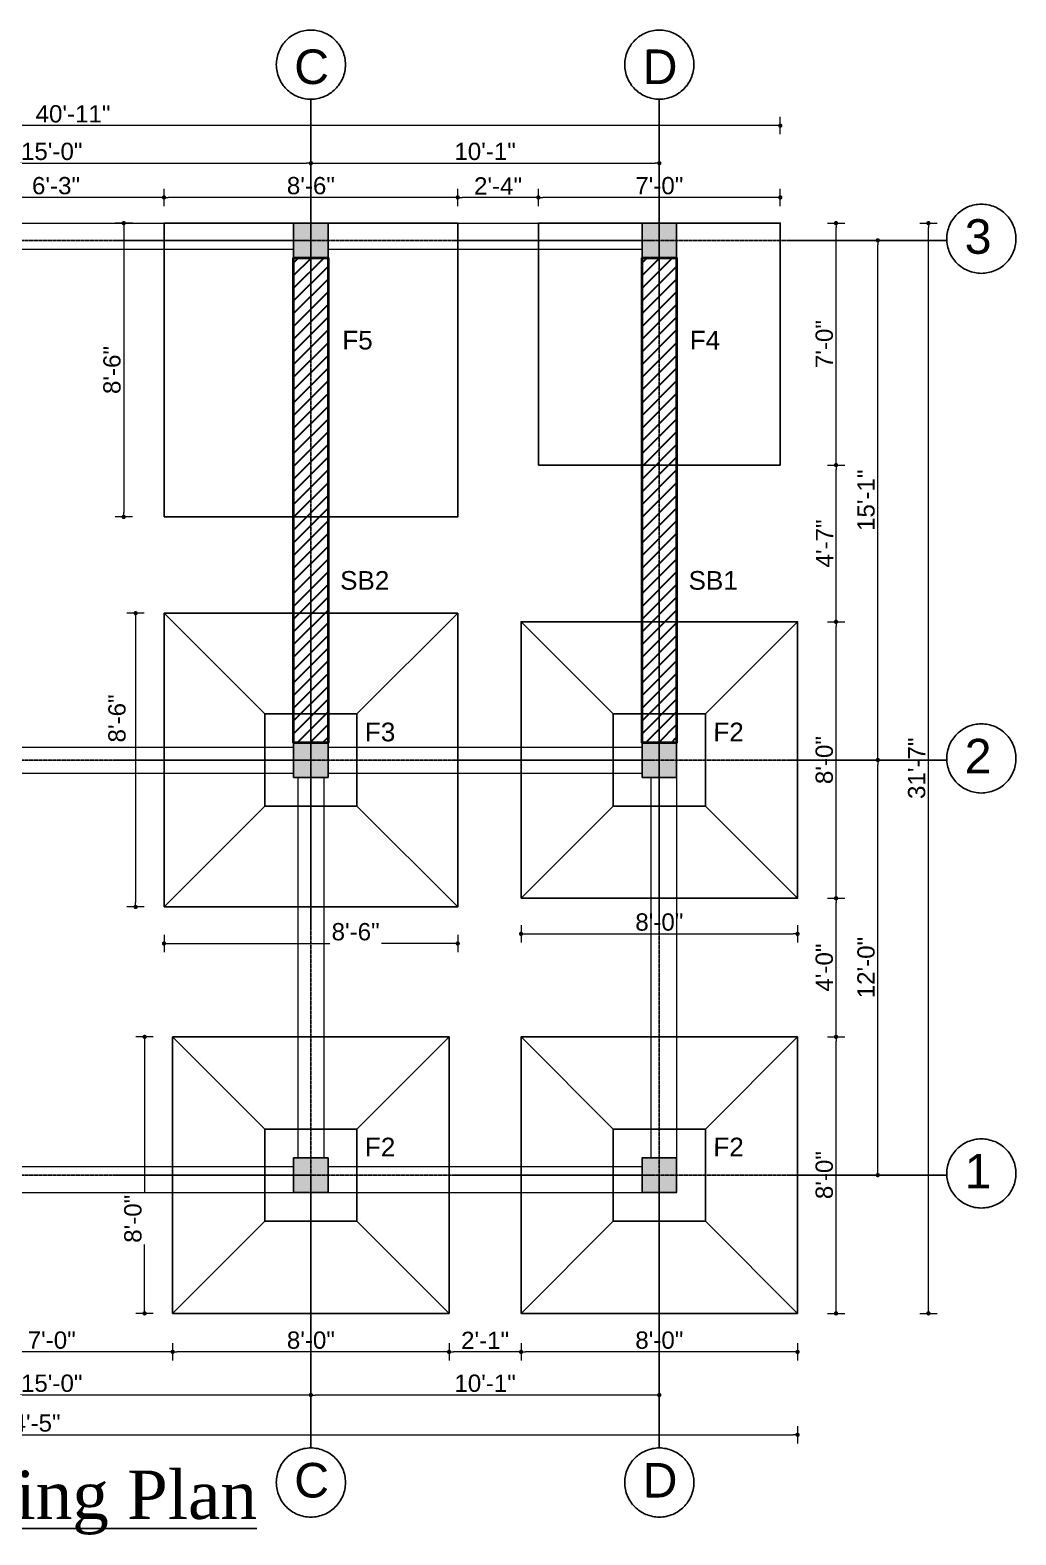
# Model space of a CAD drawing. Header units: inches. Extents: x 115570 to 265311, y 61168 to 314550.
# Drawn here: x 193477 to 193820, y 88292 to 88814 of the extents above; entities that cross this region are included whole.
import ezdxf

# ---------------------------------------------------------------- set-up
doc = ezdxf.new("R2010")
doc.units = ezdxf.units.IN
doc.header["$MEASUREMENT"] = 0
doc.linetypes.add('ACAD_ISO08W100', pattern=[36, 24, -3, 6, -3])
doc.layers.get('0').update_dxf_attribs({"lineweight": 25})
for name, color, linetype, lineweight in [('0 dimension lines', 4, 'Continuous', 18), ('0 wall', 7, 'Continuous', 40), ('Dimension', 7, 'Continuous', 9)]:
    doc.layers.add(name, color=color, linetype=linetype, lineweight=lineweight)
doc.layers.add('0 Footing (F1)', color=7, linetype='Continuous')
doc.layers.add('0_center line', color=4, linetype='ACAD_ISO08W100', transparency=0.5)
doc.styles.add('arial.', font='arial.ttf')
doc.styles.get("Standard").update_dxf_attribs({"font": 'arial.ttf'})
doc.dimstyles.new('d50_Text size double', dxfattribs={"dimscale": 0, "dimtxt": 6, "dimasz": 1.5, "dimexe": 3, "dimexo": 3, "dimgap": 1, "dimtad": 1, "dimdec": 0, "dimrnd": 0.25, "dimzin": 3, "dimdsep": 46, "dimlunit": 4, "dimtxsty": 'arial.', "dimblk": 'DOT', "dimcen": 4, "dimdle": 6, "dimclrd": 256, "dimclre": 256, "dimclrt": 7, "dimazin": 0, "dimtfac": 1, "dimtdec": 0, "dimtix": 1, "dimtmove": 2, "dimatfit": 3, "dimfxl": 3, "dimfxlon": 1, "dimtolj": 1, "dimtzin": 0, "dimlwd": -1, "dimlwe": -1, "dimarcsym": 0})

# ---------------------------------------------------------------- blocks, each defined once
blk = doc.blocks.new('_Dot')
at = {"color": 0, "linetype": 'ByBlock', "lineweight": -2}
blk.add_line((-0.5, 0), (-1, 0), dxfattribs=at)
at = {"color": 0, "linetype": 'ByBlock', "const_width": 0.5}
blk.add_lwpolyline([(-0.25, 0, 1), (0.25, 0, 1)], format="xyb", close=True, dxfattribs=at)
blk = doc.blocks.new('*D1185')
at = {"layer": '0 dimension lines', "transparency": 16777216}
for p, q in [((193647.73, 88358.06), (193647.73, 88352.06)), ((193743.73, 88358.06), (193743.73, 88352.06)), ((193742.23, 88355.06), (193649.23, 88355.06))]:
    blk.add_line(p, q, dxfattribs=at)
at = {"layer": 'Defpoints', "color": 0, "transparency": 16777216}
for p in [(193647.73, 88368.44), (193743.73, 88368.44), (193647.73, 88355.06)]:
    blk.add_point(p, dxfattribs=at)
at = {"layer": '0 dimension lines', "transparency": 16777216, "xscale": 1.5, "yscale": 1.5, "zscale": 1.5, "rotation": 180}
blk.add_blockref('_Dot', (193647.73, 88355.06), dxfattribs=at)
at = {"layer": '0 dimension lines', "transparency": 16777216, "xscale": 1.5, "yscale": 1.5, "zscale": 1.5}
blk.add_blockref('_Dot', (193743.73, 88355.06), dxfattribs=at)
at = {"layer": '0 dimension lines', "color": 7, "lineweight": 15, "transparency": 16777216, "insert": (193695.73, 88359.12), "char_height": 6, "attachment_point": 5, "style": 'arial.'}
blk.add_mtext('\\A1;8\'-0"', dxfattribs=at)
blk = doc.blocks.new('*D1186')
at = {"layer": '0 dimension lines', "transparency": 16777216}
for p, q in [((193622.73, 88358.06), (193622.73, 88352.06)), ((193647.73, 88358.06), (193647.73, 88352.06)), ((193646.23, 88355.06), (193624.23, 88355.06))]:
    blk.add_line(p, q, dxfattribs=at)
at = {"layer": 'Defpoints', "color": 0, "transparency": 16777216}
for p in [(193622.73, 88368.44), (193647.73, 88368.44), (193622.73, 88355.06)]:
    blk.add_point(p, dxfattribs=at)
at = {"layer": '0 dimension lines', "transparency": 16777216, "xscale": 1.5, "yscale": 1.5, "zscale": 1.5, "rotation": 180}
blk.add_blockref('_Dot', (193622.73, 88355.06), dxfattribs=at)
at = {"layer": '0 dimension lines', "transparency": 16777216, "xscale": 1.5, "yscale": 1.5, "zscale": 1.5}
blk.add_blockref('_Dot', (193647.73, 88355.06), dxfattribs=at)
at = {"layer": '0 dimension lines', "color": 7, "lineweight": 15, "transparency": 16777216, "insert": (193635.23, 88359.07), "char_height": 6, "attachment_point": 5, "style": 'arial.'}
blk.add_mtext('\\A1;2\'-1"', dxfattribs=at)
blk = doc.blocks.new('*D1187')
at = {"layer": '0 dimension lines', "transparency": 16777216}
for p, q in [((193526.73, 88358.06), (193526.73, 88352.06)), ((193622.73, 88358.06), (193622.73, 88352.06)), ((193621.23, 88355.06), (193528.23, 88355.06))]:
    blk.add_line(p, q, dxfattribs=at)
at = {"layer": 'Defpoints', "color": 0, "transparency": 16777216}
for p in [(193526.73, 88368.44), (193622.73, 88368.44), (193526.73, 88355.06)]:
    blk.add_point(p, dxfattribs=at)
at = {"layer": '0 dimension lines', "transparency": 16777216, "xscale": 1.5, "yscale": 1.5, "zscale": 1.5, "rotation": 180}
blk.add_blockref('_Dot', (193526.73, 88355.06), dxfattribs=at)
at = {"layer": '0 dimension lines', "transparency": 16777216, "xscale": 1.5, "yscale": 1.5, "zscale": 1.5}
blk.add_blockref('_Dot', (193622.73, 88355.06), dxfattribs=at)
at = {"layer": '0 dimension lines', "color": 7, "lineweight": 15, "transparency": 16777216, "insert": (193574.73, 88359.12), "char_height": 6, "attachment_point": 5, "style": 'arial.'}
blk.add_mtext('\\A1;8\'-0"', dxfattribs=at)
blk = doc.blocks.new('*D1188')
at = {"layer": '0 dimension lines', "transparency": 16777216}
for p, q in [((193442.73, 88358.06), (193442.73, 88352.06)), ((193526.73, 88358.06), (193526.73, 88352.06)), ((193525.23, 88355.06), (193444.23, 88355.06))]:
    blk.add_line(p, q, dxfattribs=at)
at = {"layer": 'Defpoints', "color": 0, "transparency": 16777216}
for p in [(193442.73, 88368.44), (193526.73, 88368.44), (193442.73, 88355.06)]:
    blk.add_point(p, dxfattribs=at)
at = {"layer": '0 dimension lines', "transparency": 16777216, "xscale": 1.5, "yscale": 1.5, "zscale": 1.5, "rotation": 180}
blk.add_blockref('_Dot', (193442.73, 88355.06), dxfattribs=at)
at = {"layer": '0 dimension lines', "transparency": 16777216, "xscale": 1.5, "yscale": 1.5, "zscale": 1.5}
blk.add_blockref('_Dot', (193526.73, 88355.06), dxfattribs=at)
at = {"layer": '0 dimension lines', "color": 7, "lineweight": 15, "transparency": 16777216, "insert": (193484.73, 88359.12), "char_height": 6, "attachment_point": 5, "style": 'arial.'}
blk.add_mtext('\\A1;7\'-0"', dxfattribs=at)
blk = doc.blocks.new('*D1192')
at = {"layer": '0 dimension lines', "transparency": 16777216}
for p, q in [((193574.73, 88343.09), (193574.73, 88337.09)), ((193695.73, 88343.09), (193695.73, 88337.09)), ((193694.23, 88340.09), (193576.23, 88340.09))]:
    blk.add_line(p, q, dxfattribs=at)
at = {"layer": 'Defpoints', "color": 0, "transparency": 16777216}
for p in [(193574.73, 88368.44), (193695.73, 88368.44), (193574.73, 88340.09)]:
    blk.add_point(p, dxfattribs=at)
at = {"layer": '0 dimension lines', "transparency": 16777216, "xscale": 1.5, "yscale": 1.5, "zscale": 1.5, "rotation": 180}
blk.add_blockref('_Dot', (193574.73, 88340.09), dxfattribs=at)
at = {"layer": '0 dimension lines', "transparency": 16777216, "xscale": 1.5, "yscale": 1.5, "zscale": 1.5}
blk.add_blockref('_Dot', (193695.73, 88340.09), dxfattribs=at)
at = {"layer": '0 dimension lines', "color": 7, "lineweight": 15, "transparency": 16777216, "insert": (193635.23, 88344.15), "char_height": 6, "attachment_point": 5, "style": 'arial.'}
blk.add_mtext('\\A1;10\'-1"', dxfattribs=at)
blk = doc.blocks.new('*D1193')
at = {"layer": '0 dimension lines', "transparency": 16777216}
for p, q in [((193394.73, 88343.09), (193394.73, 88337.09)), ((193574.73, 88343.09), (193574.73, 88337.09)), ((193573.23, 88340.09), (193396.23, 88340.09))]:
    blk.add_line(p, q, dxfattribs=at)
at = {"layer": 'Defpoints', "color": 0, "transparency": 16777216}
for p in [(193394.73, 88368.44), (193574.73, 88368.44), (193394.73, 88340.09)]:
    blk.add_point(p, dxfattribs=at)
at = {"layer": '0 dimension lines', "transparency": 16777216, "xscale": 1.5, "yscale": 1.5, "zscale": 1.5, "rotation": 180}
blk.add_blockref('_Dot', (193394.73, 88340.09), dxfattribs=at)
at = {"layer": '0 dimension lines', "transparency": 16777216, "xscale": 1.5, "yscale": 1.5, "zscale": 1.5}
blk.add_blockref('_Dot', (193574.73, 88340.09), dxfattribs=at)
at = {"layer": '0 dimension lines', "color": 7, "lineweight": 15, "transparency": 16777216, "insert": (193484.73, 88344.15), "char_height": 6, "attachment_point": 5, "style": 'arial.'}
blk.add_mtext('\\A1;15\'-0"', dxfattribs=at)
blk = doc.blocks.new('*D1157')
at = {"layer": '0 dimension lines', "transparency": 16777216}
for p, q in [((193210.54, 88329.28), (193210.54, 88323.28)), ((193212.04, 88326.28), (193742.23, 88326.28)), ((193743.73, 88329.28), (193743.73, 88323.28))]:
    blk.add_line(p, q, dxfattribs=at)
at = {"layer": 'Defpoints', "color": 0, "transparency": 16777216}
for p in [(193210.54, 88374.44), (193743.73, 88368.44), (193743.73, 88326.28)]:
    blk.add_point(p, dxfattribs=at)
at = {"layer": '0 dimension lines', "transparency": 16777216, "xscale": 1.5, "yscale": 1.5, "zscale": 1.5, "rotation": 180}
blk.add_blockref('_Dot', (193210.54, 88326.28), dxfattribs=at)
at = {"layer": '0 dimension lines', "transparency": 16777216, "xscale": 1.5, "yscale": 1.5, "zscale": 1.5}
blk.add_blockref('_Dot', (193743.73, 88326.28), dxfattribs=at)
at = {"layer": '0 dimension lines', "color": 7, "lineweight": 15, "transparency": 16777216, "insert": (193477.14, 88330.34), "char_height": 6, "attachment_point": 5, "style": 'arial.'}
blk.add_mtext('\\A1;44\'-5"', dxfattribs=at)
blk = doc.blocks.new('*D1195')
at = {"layer": '0 dimension lines', "transparency": 16777216}
for p, q in [((193754.1, 88464.44), (193760.1, 88464.44)), ((193757.1, 88369.94), (193757.1, 88462.94)), ((193754.1, 88368.44), (193760.1, 88368.44))]:
    blk.add_line(p, q, dxfattribs=at)
at = {"layer": 'Defpoints', "color": 0, "transparency": 16777216}
for p in [(193743.73, 88464.44), (193757.1, 88464.44), (193743.73, 88368.44)]:
    blk.add_point(p, dxfattribs=at)
at = {"layer": '0 dimension lines', "transparency": 16777216, "xscale": 1.5, "yscale": 1.5, "zscale": 1.5}
for p, rotation in [((193757.1, 88464.44), 90), ((193757.1, 88368.44), 270)]:
    blk.add_blockref('_Dot', p, dxfattribs=dict(at, rotation=rotation))
at = {"layer": '0 dimension lines', "color": 7, "lineweight": 15, "transparency": 16777216, "insert": (193753.03, 88416.44), "char_height": 6, "attachment_point": 5, "rotation": 90, "style": 'arial.'}
blk.add_mtext('\\A1;8\'-0"', dxfattribs=at)
blk = doc.blocks.new('*D1196')
at = {"layer": '0 dimension lines', "transparency": 16777216}
for p, q in [((193754.1, 88512.55), (193760.1, 88512.55)), ((193757.1, 88465.94), (193757.1, 88511.05)), ((193754.1, 88464.44), (193760.1, 88464.44))]:
    blk.add_line(p, q, dxfattribs=at)
at = {"layer": 'Defpoints', "color": 0, "transparency": 16777216}
for p in [(193743.73, 88512.55), (193757.1, 88512.55), (193743.73, 88464.44)]:
    blk.add_point(p, dxfattribs=at)
at = {"layer": '0 dimension lines', "transparency": 16777216, "xscale": 1.5, "yscale": 1.5, "zscale": 1.5}
for p, rotation in [((193757.1, 88512.55), 90), ((193757.1, 88464.44), 270)]:
    blk.add_blockref('_Dot', p, dxfattribs=dict(at, rotation=rotation))
at = {"layer": '0 dimension lines', "color": 7, "lineweight": 15, "transparency": 16777216, "insert": (193753.03, 88488.5), "char_height": 6, "attachment_point": 5, "rotation": 90, "style": 'arial.'}
blk.add_mtext('\\A1;4\'-0"', dxfattribs=at)
blk = doc.blocks.new('*D1197')
at = {"layer": '0 dimension lines', "transparency": 16777216}
for p, q in [((193754.1, 88608.55), (193760.1, 88608.55)), ((193757.1, 88514.05), (193757.1, 88607.05)), ((193754.1, 88512.55), (193760.1, 88512.55))]:
    blk.add_line(p, q, dxfattribs=at)
at = {"layer": 'Defpoints', "color": 0, "transparency": 16777216}
for p in [(193743.73, 88608.55), (193757.1, 88608.55), (193743.73, 88512.55)]:
    blk.add_point(p, dxfattribs=at)
at = {"layer": '0 dimension lines', "transparency": 16777216, "xscale": 1.5, "yscale": 1.5, "zscale": 1.5}
for p, rotation in [((193757.1, 88608.55), 90), ((193757.1, 88512.55), 270)]:
    blk.add_blockref('_Dot', p, dxfattribs=dict(at, rotation=rotation))
at = {"layer": '0 dimension lines', "color": 7, "lineweight": 15, "transparency": 16777216, "insert": (193753.03, 88560.55), "char_height": 6, "attachment_point": 5, "rotation": 90, "style": 'arial.'}
blk.add_mtext('\\A1;8\'-0"', dxfattribs=at)
blk = doc.blocks.new('*D1198')
at = {"layer": '0 dimension lines', "transparency": 16777216}
for p, q in [((193754.1, 88662.98), (193760.1, 88662.98)), ((193757.1, 88610.05), (193757.1, 88661.48)), ((193754.1, 88608.55), (193760.1, 88608.55))]:
    blk.add_line(p, q, dxfattribs=at)
at = {"layer": 'Defpoints', "color": 0, "transparency": 16777216}
for p in [(193737.73, 88662.98), (193757.1, 88662.98), (193743.73, 88608.55)]:
    blk.add_point(p, dxfattribs=at)
at = {"layer": '0 dimension lines', "transparency": 16777216, "xscale": 1.5, "yscale": 1.5, "zscale": 1.5}
for p, rotation in [((193757.1, 88662.98), 90), ((193757.1, 88608.55), 270)]:
    blk.add_blockref('_Dot', p, dxfattribs=dict(at, rotation=rotation))
at = {"layer": '0 dimension lines', "color": 7, "lineweight": 15, "transparency": 16777216, "insert": (193753.1, 88635.76), "char_height": 6, "attachment_point": 5, "rotation": 90, "style": 'arial.'}
blk.add_mtext('\\A1;4\'-7"', dxfattribs=at)
blk = doc.blocks.new('*D1199')
at = {"layer": '0 dimension lines', "transparency": 16777216}
for p, q in [((193754.1, 88746.98), (193760.1, 88746.98)), ((193757.1, 88664.48), (193757.1, 88745.48)), ((193754.1, 88662.98), (193760.1, 88662.98))]:
    blk.add_line(p, q, dxfattribs=at)
at = {"layer": 'Defpoints', "color": 0, "transparency": 16777216}
for p in [(193737.73, 88746.98), (193757.1, 88746.98), (193737.73, 88662.98)]:
    blk.add_point(p, dxfattribs=at)
at = {"layer": '0 dimension lines', "transparency": 16777216, "xscale": 1.5, "yscale": 1.5, "zscale": 1.5}
for p, rotation in [((193757.1, 88746.98), 90), ((193757.1, 88662.98), 270)]:
    blk.add_blockref('_Dot', p, dxfattribs=dict(at, rotation=rotation))
at = {"layer": '0 dimension lines', "color": 7, "lineweight": 15, "transparency": 16777216, "insert": (193753.03, 88704.98), "char_height": 6, "attachment_point": 5, "rotation": 90, "style": 'arial.'}
blk.add_mtext('\\A1;7\'-0"', dxfattribs=at)
blk = doc.blocks.new('*D1200')
at = {"layer": '0 dimension lines', "transparency": 16777216}
for p, q in [((193768.6, 88560.55), (193774.6, 88560.55)), ((193771.6, 88417.94), (193771.6, 88559.05)), ((193768.6, 88416.44), (193774.6, 88416.44))]:
    blk.add_line(p, q, dxfattribs=at)
at = {"layer": 'Defpoints', "color": 0, "transparency": 16777216}
for p in [(193743.73, 88560.55), (193771.6, 88560.55), (193743.73, 88416.44)]:
    blk.add_point(p, dxfattribs=at)
at = {"layer": '0 dimension lines', "transparency": 16777216, "xscale": 1.5, "yscale": 1.5, "zscale": 1.5}
for p, rotation in [((193771.6, 88560.55), 90), ((193771.6, 88416.44), 270)]:
    blk.add_blockref('_Dot', p, dxfattribs=dict(at, rotation=rotation))
at = {"layer": '0 dimension lines', "color": 7, "lineweight": 15, "transparency": 16777216, "insert": (193767.53, 88488.5), "char_height": 6, "attachment_point": 5, "rotation": 90, "style": 'arial.'}
blk.add_mtext('\\A1;12\'-0"', dxfattribs=at)
blk = doc.blocks.new('*D1201')
at = {"layer": '0 dimension lines', "transparency": 16777216}
for p, q in [((193768.6, 88740.98), (193774.6, 88740.98)), ((193771.6, 88562.05), (193771.6, 88739.48)), ((193768.6, 88560.55), (193774.6, 88560.55))]:
    blk.add_line(p, q, dxfattribs=at)
at = {"layer": 'Defpoints', "color": 0, "transparency": 16777216}
for p in [(193737.73, 88740.98), (193771.6, 88740.98), (193743.73, 88560.55)]:
    blk.add_point(p, dxfattribs=at)
at = {"layer": '0 dimension lines', "transparency": 16777216, "xscale": 1.5, "yscale": 1.5, "zscale": 1.5}
for p, rotation in [((193771.6, 88740.98), 90), ((193771.6, 88560.55), 270)]:
    blk.add_blockref('_Dot', p, dxfattribs=dict(at, rotation=rotation))
at = {"layer": '0 dimension lines', "color": 7, "lineweight": 15, "transparency": 16777216, "insert": (193767.53, 88650.76), "char_height": 6, "attachment_point": 5, "rotation": 90, "style": 'arial.'}
blk.add_mtext('\\A1;15\'-1"', dxfattribs=at)
blk = doc.blocks.new('*D1158')
at = {"layer": '0 dimension lines', "transparency": 16777216}
for p, q in [((193786.18, 88746.98), (193792.18, 88746.98)), ((193789.18, 88369.94), (193789.18, 88745.48)), ((193786.18, 88368.44), (193792.18, 88368.44))]:
    blk.add_line(p, q, dxfattribs=at)
at = {"layer": 'Defpoints', "color": 0, "transparency": 16777216}
for p in [(193737.73, 88746.98), (193789.18, 88746.98), (193743.73, 88368.44)]:
    blk.add_point(p, dxfattribs=at)
at = {"layer": '0 dimension lines', "transparency": 16777216, "xscale": 1.5, "yscale": 1.5, "zscale": 1.5}
for p, rotation in [((193789.18, 88746.98), 90), ((193789.18, 88368.44), 270)]:
    blk.add_blockref('_Dot', p, dxfattribs=dict(at, rotation=rotation))
at = {"layer": '0 dimension lines', "color": 7, "lineweight": 15, "transparency": 16777216, "insert": (193785.12, 88557.71), "char_height": 6, "attachment_point": 5, "rotation": 90, "style": 'arial.'}
blk.add_mtext('\\A1;31\'-7"', dxfattribs=at)
blk = doc.blocks.new('*D1209')
at = {"layer": '0 dimension lines', "transparency": 16777216}
for p, q in [((193653.73, 88752.9), (193653.73, 88758.9)), ((193737.73, 88752.9), (193737.73, 88758.9)), ((193736.23, 88755.9), (193655.23, 88755.9))]:
    blk.add_line(p, q, dxfattribs=at)
at = {"layer": 'Defpoints', "color": 0, "transparency": 16777216}
for p in [(193653.73, 88755.9), (193653.73, 88746.98), (193737.73, 88746.98)]:
    blk.add_point(p, dxfattribs=at)
at = {"layer": '0 dimension lines', "transparency": 16777216, "xscale": 1.5, "yscale": 1.5, "zscale": 1.5, "rotation": 180}
blk.add_blockref('_Dot', (193653.73, 88755.9), dxfattribs=at)
at = {"layer": '0 dimension lines', "transparency": 16777216, "xscale": 1.5, "yscale": 1.5, "zscale": 1.5}
blk.add_blockref('_Dot', (193737.73, 88755.9), dxfattribs=at)
at = {"layer": '0 dimension lines', "color": 7, "lineweight": 15, "transparency": 16777216, "insert": (193695.73, 88759.96), "char_height": 6, "attachment_point": 5, "style": 'arial.'}
blk.add_mtext('\\A1;7\'-0"', dxfattribs=at)
blk = doc.blocks.new('*D1210')
at = {"layer": '0 dimension lines', "transparency": 16777216}
for p, q in [((193625.73, 88752.9), (193625.73, 88758.9)), ((193653.73, 88752.9), (193653.73, 88758.9)), ((193652.23, 88755.9), (193627.23, 88755.9))]:
    blk.add_line(p, q, dxfattribs=at)
at = {"layer": 'Defpoints', "color": 0, "transparency": 16777216}
for p in [(193625.73, 88755.9), (193625.73, 88746.98), (193653.73, 88746.98)]:
    blk.add_point(p, dxfattribs=at)
at = {"layer": '0 dimension lines', "transparency": 16777216, "xscale": 1.5, "yscale": 1.5, "zscale": 1.5, "rotation": 180}
blk.add_blockref('_Dot', (193625.73, 88755.9), dxfattribs=at)
at = {"layer": '0 dimension lines', "transparency": 16777216, "xscale": 1.5, "yscale": 1.5, "zscale": 1.5}
blk.add_blockref('_Dot', (193653.73, 88755.9), dxfattribs=at)
at = {"layer": '0 dimension lines', "color": 7, "lineweight": 15, "transparency": 16777216, "insert": (193639.73, 88759.91), "char_height": 6, "attachment_point": 5, "style": 'arial.'}
blk.add_mtext('\\A1;2\'-4"', dxfattribs=at)
blk = doc.blocks.new('*D1163')
at = {"layer": '0 dimension lines', "transparency": 16777216}
for p, q in [((193523.73, 88752.9), (193523.73, 88758.9)), ((193625.73, 88752.9), (193625.73, 88758.9)), ((193624.23, 88755.9), (193525.23, 88755.9))]:
    blk.add_line(p, q, dxfattribs=at)
at = {"layer": 'Defpoints', "color": 0, "transparency": 16777216}
for p in [(193523.73, 88755.9), (193523.73, 88746.98), (193625.73, 88746.98)]:
    blk.add_point(p, dxfattribs=at)
at = {"layer": '0 dimension lines', "transparency": 16777216, "xscale": 1.5, "yscale": 1.5, "zscale": 1.5, "rotation": 180}
blk.add_blockref('_Dot', (193523.73, 88755.9), dxfattribs=at)
at = {"layer": '0 dimension lines', "transparency": 16777216, "xscale": 1.5, "yscale": 1.5, "zscale": 1.5}
blk.add_blockref('_Dot', (193625.73, 88755.9), dxfattribs=at)
at = {"layer": '0 dimension lines', "color": 7, "lineweight": 15, "transparency": 16777216, "insert": (193574.73, 88759.96), "char_height": 6, "attachment_point": 5, "style": 'arial.'}
blk.add_mtext('\\A1;8\'-6"', dxfattribs=at)
blk = doc.blocks.new('*D1164')
at = {"layer": '0 dimension lines', "transparency": 16777216}
for p, q in [((193448.73, 88752.9), (193448.73, 88758.9)), ((193523.73, 88752.9), (193523.73, 88758.9)), ((193522.23, 88755.9), (193450.23, 88755.9))]:
    blk.add_line(p, q, dxfattribs=at)
at = {"layer": 'Defpoints', "color": 0, "transparency": 16777216}
for p in [(193448.73, 88755.9), (193448.73, 88746.98), (193523.73, 88746.98)]:
    blk.add_point(p, dxfattribs=at)
at = {"layer": '0 dimension lines', "transparency": 16777216, "xscale": 1.5, "yscale": 1.5, "zscale": 1.5, "rotation": 180}
blk.add_blockref('_Dot', (193448.73, 88755.9), dxfattribs=at)
at = {"layer": '0 dimension lines', "transparency": 16777216, "xscale": 1.5, "yscale": 1.5, "zscale": 1.5}
blk.add_blockref('_Dot', (193523.73, 88755.9), dxfattribs=at)
at = {"layer": '0 dimension lines', "color": 7, "lineweight": 15, "transparency": 16777216, "insert": (193486.23, 88759.96), "char_height": 6, "attachment_point": 5, "style": 'arial.'}
blk.add_mtext('\\A1;6\'-3"', dxfattribs=at)
blk = doc.blocks.new('*D1169')
at = {"layer": '0 dimension lines', "transparency": 16777216}
for p, q in [((193519.99, 88464.44), (193513.99, 88464.44)), ((193516.99, 88462.94), (193516.99, 88410.26)), ((193516.99, 88369.94), (193516.99, 88392.3)), ((193519.99, 88368.44), (193513.99, 88368.44))]:
    blk.add_line(p, q, dxfattribs=at)
at = {"layer": 'Defpoints', "color": 0, "transparency": 16777216}
for p in [(193526.73, 88464.44), (193516.99, 88368.44), (193526.73, 88368.44)]:
    blk.add_point(p, dxfattribs=at)
at = {"layer": '0 dimension lines', "transparency": 16777216, "xscale": 1.5, "yscale": 1.5, "zscale": 1.5}
for p, rotation in [((193516.99, 88464.44), 90), ((193516.99, 88368.44), 270)]:
    blk.add_blockref('_Dot', p, dxfattribs=dict(at, rotation=rotation))
at = {"layer": '0 dimension lines', "color": 7, "lineweight": 15, "transparency": 16777216, "insert": (193512.95, 88401.28), "char_height": 6, "attachment_point": 5, "rotation": 90, "style": 'arial.'}
blk.add_mtext('\\A1;8\'-0"', dxfattribs=at)
blk = doc.blocks.new('*D1148')
at = {"layer": '0 dimension lines', "transparency": 16777216}
for p, q in [((193516.86, 88611.55), (193510.86, 88611.55)), ((193513.86, 88610.05), (193513.86, 88511.05)), ((193516.86, 88509.55), (193510.86, 88509.55))]:
    blk.add_line(p, q, dxfattribs=at)
at = {"layer": 'Defpoints', "color": 0, "transparency": 16777216}
for p in [(193625.73, 88611.55), (193513.86, 88509.55), (193625.73, 88509.55)]:
    blk.add_point(p, dxfattribs=at)
at = {"layer": '0 dimension lines', "transparency": 16777216, "xscale": 1.5, "yscale": 1.5, "zscale": 1.5}
for p, rotation in [((193513.86, 88611.55), 90), ((193513.86, 88509.55), 270)]:
    blk.add_blockref('_Dot', p, dxfattribs=dict(at, rotation=rotation))
at = {"layer": '0 dimension lines', "color": 7, "lineweight": 15, "transparency": 16777216, "insert": (193507.43, 88575), "char_height": 6, "attachment_point": 5, "rotation": 90, "style": 'arial.'}
blk.add_mtext('\\A1;8\'-6"', dxfattribs=at)
blk = doc.blocks.new('*D1149')
at = {"layer": '0 dimension lines', "transparency": 16777216}
for p, q in [((193523.73, 88499.87), (193523.73, 88493.87)), ((193625.73, 88499.87), (193625.73, 88493.87)), ((193525.23, 88496.87), (193581.29, 88496.87)), ((193624.23, 88496.87), (193599.25, 88496.87))]:
    blk.add_line(p, q, dxfattribs=at)
at = {"layer": 'Defpoints', "color": 0, "transparency": 16777216}
for p in [(193523.73, 88509.55), (193625.73, 88509.55), (193625.73, 88496.87)]:
    blk.add_point(p, dxfattribs=at)
at = {"layer": '0 dimension lines', "transparency": 16777216, "xscale": 1.5, "yscale": 1.5, "zscale": 1.5, "rotation": 180}
blk.add_blockref('_Dot', (193523.73, 88496.87), dxfattribs=at)
at = {"layer": '0 dimension lines', "transparency": 16777216, "xscale": 1.5, "yscale": 1.5, "zscale": 1.5}
blk.add_blockref('_Dot', (193625.73, 88496.87), dxfattribs=at)
at = {"layer": '0 dimension lines', "color": 7, "lineweight": 15, "transparency": 16777216, "insert": (193590.27, 88500.92), "char_height": 6, "attachment_point": 5, "style": 'arial.'}
blk.add_mtext('\\A1;8\'-6"', dxfattribs=at)
blk = doc.blocks.new('*D1172')
at = {"layer": '0 dimension lines', "transparency": 16777216}
for p, q in [((193647.73, 88503.21), (193647.73, 88497.21)), ((193743.73, 88503.21), (193743.73, 88497.21)), ((193649.23, 88500.21), (193742.23, 88500.21))]:
    blk.add_line(p, q, dxfattribs=at)
at = {"layer": 'Defpoints', "color": 0, "transparency": 16777216}
for p in [(193647.73, 88512.55), (193743.73, 88512.55), (193743.73, 88500.21)]:
    blk.add_point(p, dxfattribs=at)
at = {"layer": '0 dimension lines', "transparency": 16777216, "xscale": 1.5, "yscale": 1.5, "zscale": 1.5, "rotation": 180}
blk.add_blockref('_Dot', (193647.73, 88500.21), dxfattribs=at)
at = {"layer": '0 dimension lines', "transparency": 16777216, "xscale": 1.5, "yscale": 1.5, "zscale": 1.5}
blk.add_blockref('_Dot', (193743.73, 88500.21), dxfattribs=at)
at = {"layer": '0 dimension lines', "color": 7, "lineweight": 15, "transparency": 16777216, "insert": (193695.73, 88504.28), "char_height": 6, "attachment_point": 5, "style": 'arial.'}
blk.add_mtext('\\A1;8\'-0"', dxfattribs=at)
blk = doc.blocks.new('*D1175')
at = {"layer": '0 dimension lines', "transparency": 16777216}
for p, q in [((193512.75, 88746.98), (193506.75, 88746.98)), ((193509.75, 88745.48), (193509.75, 88646.48)), ((193512.75, 88644.98), (193506.75, 88644.98))]:
    blk.add_line(p, q, dxfattribs=at)
at = {"layer": 'Defpoints', "color": 0, "transparency": 16777216}
for p in [(193523.73, 88746.98), (193509.75, 88644.98), (193523.73, 88644.98)]:
    blk.add_point(p, dxfattribs=at)
at = {"layer": '0 dimension lines', "transparency": 16777216, "xscale": 1.5, "yscale": 1.5, "zscale": 1.5}
for p, rotation in [((193509.75, 88746.98), 90), ((193509.75, 88644.98), 270)]:
    blk.add_blockref('_Dot', p, dxfattribs=dict(at, rotation=rotation))
at = {"layer": '0 dimension lines', "color": 7, "lineweight": 15, "transparency": 16777216, "insert": (193505.69, 88695.98), "char_height": 6, "attachment_point": 5, "rotation": 90, "style": 'arial.'}
blk.add_mtext('\\A1;8\'-6"', dxfattribs=at)
blk = doc.blocks.new('*D1178')
at = {"layer": '0 dimension lines', "transparency": 16777216}
for p, q in [((193394.73, 88764.78), (193394.73, 88770.78)), ((193574.73, 88764.78), (193574.73, 88770.78)), ((193396.23, 88767.78), (193573.23, 88767.78))]:
    blk.add_line(p, q, dxfattribs=at)
at = {"layer": 'Defpoints', "color": 0, "transparency": 16777216}
for p in [(193574.73, 88767.78), (193394.73, 88746.98), (193574.73, 88746.98)]:
    blk.add_point(p, dxfattribs=at)
at = {"layer": '0 dimension lines', "transparency": 16777216, "xscale": 1.5, "yscale": 1.5, "zscale": 1.5, "rotation": 180}
blk.add_blockref('_Dot', (193394.73, 88767.78), dxfattribs=at)
at = {"layer": '0 dimension lines', "transparency": 16777216, "xscale": 1.5, "yscale": 1.5, "zscale": 1.5}
blk.add_blockref('_Dot', (193574.73, 88767.78), dxfattribs=at)
at = {"layer": '0 dimension lines', "color": 7, "lineweight": 15, "transparency": 16777216, "insert": (193484.73, 88771.85), "char_height": 6, "attachment_point": 5, "style": 'arial.'}
blk.add_mtext('\\A1;15\'-0"', dxfattribs=at)
blk = doc.blocks.new('*D1179')
at = {"layer": '0 dimension lines', "transparency": 16777216}
for p, q in [((193574.73, 88764.78), (193574.73, 88770.78)), ((193695.73, 88764.78), (193695.73, 88770.78)), ((193576.23, 88767.78), (193694.23, 88767.78))]:
    blk.add_line(p, q, dxfattribs=at)
at = {"layer": 'Defpoints', "color": 0, "transparency": 16777216}
for p in [(193695.73, 88767.78), (193574.73, 88746.98), (193695.73, 88746.98)]:
    blk.add_point(p, dxfattribs=at)
at = {"layer": '0 dimension lines', "transparency": 16777216, "xscale": 1.5, "yscale": 1.5, "zscale": 1.5, "rotation": 180}
blk.add_blockref('_Dot', (193574.73, 88767.78), dxfattribs=at)
at = {"layer": '0 dimension lines', "transparency": 16777216, "xscale": 1.5, "yscale": 1.5, "zscale": 1.5}
blk.add_blockref('_Dot', (193695.73, 88767.78), dxfattribs=at)
at = {"layer": '0 dimension lines', "color": 7, "lineweight": 15, "transparency": 16777216, "insert": (193635.23, 88771.85), "char_height": 6, "attachment_point": 5, "style": 'arial.'}
blk.add_mtext('\\A1;10\'-1"', dxfattribs=at)
blk = doc.blocks.new('*D1151')
at = {"layer": '0 dimension lines', "transparency": 16777216}
for p, q in [((193246.54, 88777.83), (193246.54, 88783.83)), ((193736.23, 88780.83), (193248.04, 88780.83)), ((193737.73, 88777.83), (193737.73, 88783.83))]:
    blk.add_line(p, q, dxfattribs=at)
at = {"layer": 'Defpoints', "color": 0, "transparency": 16777216}
for p in [(193246.54, 88780.83), (193246.54, 88746.98), (193737.73, 88746.98)]:
    blk.add_point(p, dxfattribs=at)
at = {"layer": '0 dimension lines', "transparency": 16777216, "xscale": 1.5, "yscale": 1.5, "zscale": 1.5, "rotation": 180}
blk.add_blockref('_Dot', (193246.54, 88780.83), dxfattribs=at)
at = {"layer": '0 dimension lines', "transparency": 16777216, "xscale": 1.5, "yscale": 1.5, "zscale": 1.5}
blk.add_blockref('_Dot', (193737.73, 88780.83), dxfattribs=at)
at = {"layer": '0 dimension lines', "color": 7, "lineweight": 15, "transparency": 16777216, "insert": (193492.14, 88784.89), "char_height": 6, "attachment_point": 5, "style": 'arial.'}
blk.add_mtext('\\A1;40\'-11"', dxfattribs=at)

msp = doc.modelspace()

# ---------------------------------------------------------------- hatches: boundary and pattern name
at = {"layer": '0 Footing (F1)', "ltscale": 10, "transparency": 33554613}
h = msp.add_hatch(color=0, dxfattribs=at)
h.dxf.hatch_style = 1
h.paths.add_polyline_path([(193568.73, 88734.98), (193580.73, 88734.98), (193580.73, 88746.98), (193568.73, 88746.98)])
h = msp.add_hatch(color=0, dxfattribs=at)
h.dxf.hatch_style = 1
h.paths.add_polyline_path([(193689.73, 88734.98), (193701.73, 88734.98), (193701.73, 88746.98), (193689.73, 88746.98)])
h = msp.add_hatch(color=0, dxfattribs=at)
h.dxf.hatch_style = 1
h.paths.add_polyline_path([(193568.73, 88554.55), (193580.73, 88554.55), (193580.73, 88566.55), (193568.73, 88566.55)])
h = msp.add_hatch(color=0, dxfattribs=at)
h.dxf.hatch_style = 1
h.paths.add_polyline_path([(193689.73, 88554.55), (193701.73, 88554.55), (193701.73, 88566.55), (193689.73, 88566.55)])
h = msp.add_hatch(color=0, dxfattribs=at)
h.dxf.hatch_style = 1
h.paths.add_polyline_path([(193568.73, 88410.44), (193580.73, 88410.44), (193580.73, 88422.44), (193568.73, 88422.44)])
h = msp.add_hatch(color=0, dxfattribs=at)
h.dxf.hatch_style = 1
h.paths.add_polyline_path([(193689.73, 88410.44), (193701.73, 88410.44), (193701.73, 88422.44), (193689.73, 88422.44)])
at = {"layer": 'Dimension', "lineweight": 30, "ltscale": 0.3}
h = msp.add_hatch(dxfattribs=at)
h.set_pattern_fill('ANSI31', color=2, scale=25, style=0)
h.set_pattern_definition([(45, (70959.5674, 148734.3967), (-2.20970869, 2.20970869), [])])
h.paths.add_polyline_path([(193580.73, 88644.98), (193574.73, 88644.98), (193574.73, 88602.55), (193580.73, 88602.55)])
h.paths.add_polyline_path([(193580.73, 88734.98), (193574.73, 88734.98), (193574.73, 88644.98), (193580.73, 88644.98)])
h.paths.add_polyline_path([(193574.73, 88734.98), (193568.73, 88734.98), (193568.73, 88644.98), (193574.73, 88644.98)])
h.paths.add_polyline_path([(193574.73, 88644.98), (193568.73, 88644.98), (193568.73, 88602.55), (193574.73, 88602.55)])
h.paths.add_polyline_path([(193574.73, 88602.55), (193568.73, 88602.55), (193568.73, 88576.55), (193574.73, 88576.55)])
h.paths.add_polyline_path([(193580.73, 88602.55), (193574.73, 88602.55), (193574.73, 88576.55), (193580.73, 88576.55)])
h.paths.add_polyline_path([(193580.73, 88576.55), (193574.73, 88576.55), (193574.73, 88566.55), (193580.73, 88566.55)])
h.paths.add_polyline_path([(193574.73, 88576.55), (193568.73, 88576.55), (193568.73, 88566.55), (193574.73, 88566.55)])
h = msp.add_hatch(dxfattribs=at)
h.set_pattern_fill('ANSI31', color=2, scale=25, style=0)
h.set_pattern_definition([(45, (71080.5674, 148734.3967), (-2.20970869, 2.20970869), [])])
h.paths.add_polyline_path([(193701.73, 88644.98), (193695.73, 88644.98), (193695.73, 88602.55), (193701.73, 88602.55)])
h.paths.add_polyline_path([(193701.73, 88734.98), (193695.73, 88734.98), (193695.73, 88644.98), (193701.73, 88644.98)])
h.paths.add_polyline_path([(193695.73, 88734.98), (193689.73, 88734.98), (193689.73, 88644.98), (193695.73, 88644.98)])
h.paths.add_polyline_path([(193695.73, 88644.98), (193689.73, 88644.98), (193689.73, 88602.55), (193695.73, 88602.55)])
h.paths.add_polyline_path([(193695.73, 88602.55), (193689.73, 88602.55), (193689.73, 88576.55), (193695.73, 88576.55)])
h.paths.add_polyline_path([(193701.73, 88602.55), (193695.73, 88602.55), (193695.73, 88576.55), (193701.73, 88576.55)])
h.paths.add_polyline_path([(193701.73, 88576.55), (193695.73, 88576.55), (193695.73, 88566.55), (193701.73, 88566.55)])
h.paths.add_polyline_path([(193695.73, 88576.55), (193689.73, 88576.55), (193689.73, 88566.55), (193695.73, 88566.55)])

# ---------------------------------------------------------------- linework, layer by layer
at = {"layer": '0 Footing (F1)', "color": 0, "ltscale": 10, "transparency": 33554613}
for p, q in [((193558.73, 88576.55), (193523.73, 88611.55)), ((193590.73, 88576.55), (193625.73, 88611.55)), ((193679.73, 88576.55), (193647.73, 88608.55)), ((193711.73, 88576.55), (193743.73, 88608.55)), ((193523.73, 88509.55), (193558.73, 88544.55)), ((193590.73, 88544.55), (193625.73, 88509.55)), ((193647.73, 88512.55), (193679.73, 88544.55)), ((193711.73, 88544.55), (193743.73, 88512.55)), ((193558.73, 88432.44), (193526.73, 88464.44)), ((193590.73, 88432.44), (193622.73, 88464.44)), ((193679.73, 88432.44), (193647.73, 88464.44)), ((193711.73, 88432.44), (193743.73, 88464.44)), ((193526.73, 88368.44), (193558.73, 88400.44)), ((193590.73, 88400.44), (193622.73, 88368.44)), ((193647.73, 88368.44), (193679.73, 88400.44)), ((193711.73, 88400.44), (193743.73, 88368.44))]:
    msp.add_line(p, q, dxfattribs=at)
at = {"layer": '0 Footing (F1)', "color": 3, "ltscale": 10, "transparency": 33554613}
for points in [[(193523.73, 88644.98), (193625.73, 88644.98), (193625.73, 88746.98), (193523.73, 88746.98)], [(193653.73, 88662.98), (193737.73, 88662.98), (193737.73, 88746.98), (193653.73, 88746.98)], [(193523.73, 88509.55), (193625.73, 88509.55), (193625.73, 88611.55), (193523.73, 88611.55)], [(193647.73, 88512.55), (193743.73, 88512.55), (193743.73, 88608.55), (193647.73, 88608.55)], [(193526.73, 88368.44), (193622.73, 88368.44), (193622.73, 88464.44), (193526.73, 88464.44)], [(193647.73, 88368.44), (193743.73, 88368.44), (193743.73, 88464.44), (193647.73, 88464.44)]]:
    msp.add_lwpolyline(points, close=True, dxfattribs=at)
at = {"layer": '0 Footing (F1)', "color": 0, "ltscale": 10, "transparency": 33554613}
for points in [[(193568.73, 88734.98), (193580.73, 88734.98), (193580.73, 88746.98), (193568.73, 88746.98)], [(193689.73, 88734.98), (193701.73, 88734.98), (193701.73, 88746.98), (193689.73, 88746.98)], [(193558.73, 88544.55), (193590.73, 88544.55), (193590.73, 88576.55), (193558.73, 88576.55)], [(193679.73, 88544.55), (193711.73, 88544.55), (193711.73, 88576.55), (193679.73, 88576.55)], [(193568.73, 88554.55), (193580.73, 88554.55), (193580.73, 88566.55), (193568.73, 88566.55)], [(193689.73, 88554.55), (193701.73, 88554.55), (193701.73, 88566.55), (193689.73, 88566.55)], [(193558.73, 88400.44), (193590.73, 88400.44), (193590.73, 88432.44), (193558.73, 88432.44)], [(193679.73, 88400.44), (193711.73, 88400.44), (193711.73, 88432.44), (193679.73, 88432.44)], [(193568.73, 88410.44), (193580.73, 88410.44), (193580.73, 88422.44), (193568.73, 88422.44)], [(193689.73, 88410.44), (193701.73, 88410.44), (193701.73, 88422.44), (193689.73, 88422.44)]]:
    msp.add_lwpolyline(points, close=True, dxfattribs=at)
at = {"layer": '0 wall', "lineweight": 15}
for p, q in [((193400.73, 88746.98), (193568.73, 88746.98)), ((193580.73, 88746.98), (193689.73, 88746.98)), ((193400.73, 88737.98), (193568.73, 88737.98)), ((193580.73, 88737.98), (193689.73, 88737.98)), ((193400.73, 88565.05), (193568.73, 88565.05)), ((193580.73, 88565.05), (193689.73, 88565.05)), ((193400.73, 88556.05), (193568.73, 88556.05)), ((193580.73, 88556.05), (193689.73, 88556.05)), ((193570.23, 88554.55), (193570.23, 88422.44)), ((193579.23, 88554.55), (193579.23, 88422.44)), ((193692.73, 88554.55), (193692.73, 88422.44)), ((193701.73, 88554.55), (193701.73, 88422.44)), ((193400.73, 88419.44), (193568.73, 88419.44)), ((193580.73, 88419.44), (193689.73, 88419.44)), ((193400.73, 88410.44), (193568.73, 88410.44)), ((193580.73, 88410.44), (193689.73, 88410.44))]:
    msp.add_line(p, q, dxfattribs=at)
at = {"layer": '0 wall'}
for points in [[(193568.73, 88734.98), (193580.73, 88734.98), (193580.73, 88566.55), (193568.73, 88566.55)], [(193689.73, 88734.98), (193701.73, 88734.98), (193701.73, 88566.55), (193689.73, 88566.55)]]:
    msp.add_lwpolyline(points, close=True, dxfattribs=at)
at = {"layer": '0_center line', "ltscale": 0.01, "transparency": 33554559}
for p, q in [((193574.73, 88790), (193574.73, 88321.71)), ((193695.73, 88790), (193695.73, 88321.71)), ((193158.88, 88740.98), (193795.57, 88740.98)), ((193158.88, 88560.55), (193795.57, 88560.55)), ((193158.88, 88416.44), (193795.57, 88416.44))]:
    msp.add_line(p, q, dxfattribs=at)
at = {"layer": '0_center line', "ltscale": 100, "transparency": 33554687}
for centre in [(193574.73, 88802), (193695.73, 88802), (193807.56, 88741.54), (193807.56, 88561.11), (193807.56, 88417.01), (193574.73, 88309.71), (193695.73, 88309.71)]:
    msp.add_circle(centre, 12, dxfattribs=at)

# ---------------------------------------------------------------- texts
at = {"ltscale": 100, "transparency": 33554687, "insert": (193425.6, 88313.86), "char_height": 16.8, "attachment_point": 1}
msp.add_mtext_dynamic_manual_height_columns('{\\fTimes New Roman|b0|i0|c0|p18;\\LFooting Plan}', width=327.3975, gutter_width=60, heights=[0], dxfattribs=at)
at = {"layer": '0 Footing (F1)', "color": 0, "ltscale": 10, "transparency": 33554613}
for s, p in [('F5', (193585.63, 88703.11)), ('F4', (193706.28, 88703.11)), ('SB2', (193584.87, 88619.7)), ('SB1', (193705.87, 88619.7)), ('F3', (193593.49, 88567.06)), ('F2', (193714.49, 88567.06)), ('F2', (193593.49, 88422.96)), ('F2', (193714.49, 88422.96))]:
    msp.add_text(s, height=6.48, rotation=359.9287, dxfattribs=at).set_placement(p)
at = {"layer": '0_center line', "ltscale": 100, "transparency": 33554687}
for s, rotation, p in [('C', 0.0713, (193568.95, 88795.26)), ('D', 0.0713, (193689.95, 88795.26)), ('3', 359.9287, (193801.76, 88736.34)), ('2', 359.9287, (193801.76, 88555.92)), ('1', 359.9287, (193801.76, 88411.81)), ('C', 359.9287, (193568.93, 88304.51)), ('D', 359.9287, (193689.93, 88304.51))]:
    msp.add_text(s, height=12, rotation=rotation, dxfattribs=at).set_placement(p)

# ---------------------------------------------------------------- dimensions: what is measured, and where the dimension line sits
at = {"layer": '0 dimension lines', "lineweight": 15}
for base, p1, p2, picture, middle in [((193246.54, 88780.83), (193737.73, 88746.98), (193246.54, 88746.98), '*D1151', (193492.14, 88784.89)), ((193574.73, 88767.78), (193394.73, 88746.98), (193574.73, 88746.98), '*D1178', (193484.73, 88771.85)), ((193695.73, 88767.78), (193574.73, 88746.98), (193695.73, 88746.98), '*D1179', (193635.23, 88771.85)), ((193448.73, 88755.9), (193523.73, 88746.98), (193448.73, 88746.98), '*D1164', (193486.23, 88759.96)), ((193523.73, 88755.9), (193625.73, 88746.98), (193523.73, 88746.98), '*D1163', (193574.73, 88759.96)), ((193625.73, 88755.9), (193653.73, 88746.98), (193625.73, 88746.98), '*D1210', (193639.73, 88759.91)), ((193653.73, 88755.9), (193737.73, 88746.98), (193653.73, 88746.98), '*D1209', (193695.73, 88759.96)), ((193743.73, 88500.21), (193647.73, 88512.55), (193743.73, 88512.55), '*D1172', (193695.73, 88504.28)), ((193743.73, 88326.28), (193210.54, 88374.44), (193743.73, 88368.44), '*D1157', (193477.14, 88330.34)), ((193394.73, 88340.09), (193574.73, 88368.44), (193394.73, 88368.44), '*D1193', (193484.73, 88344.15)), ((193442.73, 88355.06), (193526.73, 88368.44), (193442.73, 88368.44), '*D1188', (193484.73, 88359.12)), ((193526.73, 88355.06), (193622.73, 88368.44), (193526.73, 88368.44), '*D1187', (193574.73, 88359.12)), ((193574.73, 88340.09), (193695.73, 88368.44), (193574.73, 88368.44), '*D1192', (193635.23, 88344.15)), ((193622.73, 88355.06), (193647.73, 88368.44), (193622.73, 88368.44), '*D1186', (193635.23, 88359.07)), ((193647.73, 88355.06), (193743.73, 88368.44), (193647.73, 88368.44), '*D1185', (193695.73, 88359.12))]:
    dim = msp.add_linear_dim(base=base, p1=p1, p2=p2, dimstyle='d50_Text size double', override={"dimscale": 1}, dxfattribs=at)
    dim.commit()
    dim.dimension.update_dxf_attribs({"geometry": picture, "text_midpoint": middle})
for base, p1, p2, picture, middle in [((193509.75, 88644.98), (193523.73, 88746.98), (193523.73, 88644.98), '*D1175', (193505.69, 88695.98)), ((193757.1, 88746.98), (193737.73, 88662.98), (193737.73, 88746.98), '*D1199', (193753.03, 88704.98)), ((193789.18, 88746.98), (193743.73, 88368.44), (193737.73, 88746.98), '*D1158', (193785.12, 88557.71)), ((193771.6, 88740.98), (193743.73, 88560.55), (193737.73, 88740.98), '*D1201', (193767.53, 88650.76)), ((193757.1, 88662.98), (193743.73, 88608.55), (193737.73, 88662.98), '*D1198', (193753.1, 88635.76)), ((193757.1, 88608.55), (193743.73, 88512.55), (193743.73, 88608.55), '*D1197', (193753.03, 88560.55)), ((193771.6, 88560.55), (193743.73, 88416.44), (193743.73, 88560.55), '*D1200', (193767.53, 88488.5)), ((193757.1, 88512.55), (193743.73, 88464.44), (193743.73, 88512.55), '*D1196', (193753.03, 88488.5)), ((193757.1, 88464.44), (193743.73, 88368.44), (193743.73, 88464.44), '*D1195', (193753.03, 88416.44))]:
    dim = msp.add_linear_dim(base=base, p1=p1, p2=p2, angle=90, dimstyle='d50_Text size double', override={"dimscale": 1}, dxfattribs=at)
    dim.commit()
    dim.dimension.update_dxf_attribs({"geometry": picture, "text_midpoint": middle})
for base, p1, p2, picture, middle in [((193513.86, 88509.55), (193625.73, 88611.55), (193625.73, 88509.55), '*D1148', (193507.43, 88575)), ((193516.99, 88368.44), (193526.73, 88464.44), (193526.73, 88368.44), '*D1169', (193512.95, 88401.28))]:
    dim = msp.add_linear_dim(base=base, p1=p1, p2=p2, angle=90, dimstyle='d50_Text size double', override={"dimscale": 1}, dxfattribs=at)
    dim.commit()
    dim.dimension.update_dxf_attribs({"geometry": picture, "text_midpoint": middle, "dimtype": 160})
dim = msp.add_linear_dim(base=(193625.73, 88496.87), p1=(193523.73, 88509.55), p2=(193625.73, 88509.55), dimstyle='d50_Text size double', override={"dimscale": 1}, dxfattribs=at)
dim.commit()
dim.dimension.update_dxf_attribs({"geometry": '*D1149', "text_midpoint": (193590.27, 88500.92), "dimtype": 160})

doc.saveas('drawing.dxf')
